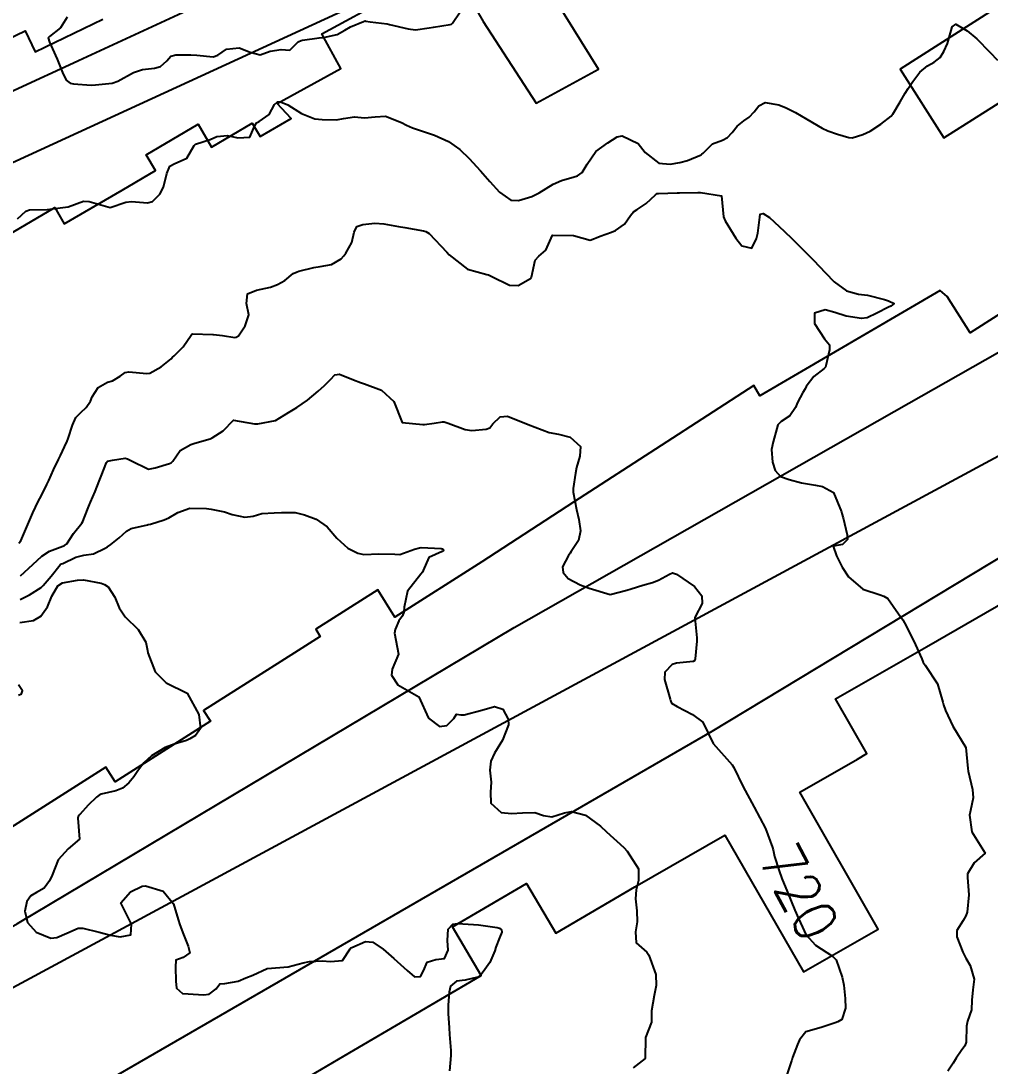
# Model space of a CAD drawing. Header units: metres. Extents: x 286371 to 293043, y 7462578 to 7466404.
# Drawn here: x 289895.9 to 289987.9, y 7464200.6 to 7464299.8 of the extents above; entities that cross this region are included whole.
import ezdxf
from ezdxf.enums import TextEntityAlignment as Align

# ---------------------------------------------------------------- set-up
doc = ezdxf.new("R2010")
doc.units = ezdxf.units.M
doc.header["$MEASUREMENT"] = 0
doc.linetypes.add('CONTINUO', pattern=[0])
for name, color, linetype in [('Cotas', 45, 'Continuous'), ('Curvas de Nivel 1m', 11, 'Continuous'), ('Curvas de Nivel 5m', 15, 'Continuous'), ('Edificações', 30, 'Continuous'), ('TEXTO', 45, 'Continuous'), ('Vias primárias', 230, 'Continuous')]:
    doc.layers.add(name, color=color, linetype=linetype)
doc.styles.add('Style-STANDARD', font='STANDARD.shx')

msp = doc.modelspace()

# ---------------------------------------------------------------- linework, layer by layer
at = {"layer": 'Curvas de Nivel 1m', "flags": 128}
for points, elevation in [([(289900.287, 7464300.19), (289899.67, 7464299.177), (289898.636, 7464298.341), (289898.561, 7464298.29), (289898.508, 7464298.216), (289898.628, 7464297.791), (289899.365, 7464296.203), (289899.847, 7464294.933), (289900.217, 7464294.19), (289900.57, 7464293.902), (289900.91, 7464293.839), (289902.568, 7464293.738), (289902.975, 7464293.741), (289904.571, 7464293.928), (289905.103, 7464294.114), (289906.587, 7464294.92), (289907.437, 7464295.226), (289908.593, 7464295.347), (289909.148, 7464295.494), (289909.756, 7464296.037), (289910.151, 7464296.492), (289910.613, 7464296.612), (289912.026, 7464296.591), (289912.613, 7464296.559), (289914.163, 7464296.419), (289914.613, 7464296.578), (289915.42, 7464297.155), (289916.624, 7464297.257), (289917.681, 7464296.855), (289918.614, 7464296.595), (289919.553, 7464296.957), (289920.623, 7464297.119), (289921.442, 7464297.042), (289922.224, 7464297.851), (289922.509, 7464297.973), (289922.636, 7464298.006), (289924.234, 7464298.227), (289924.64, 7464298.24), (289925.921, 7464298.519), (289926.651, 7464298.937), (289927.183, 7464299.25), (289928.434, 7464299.758), (289928.601, 7464299.819), (289928.665, 7464299.813), (289929.057, 7464299.749), (289930.661, 7464299.534), (289930.892, 7464299.49), (289932.655, 7464299.061), (289933.353, 7464298.984), (289934.656, 7464299.151), (289935.078, 7464299.235), (289936.661, 7464299.474), (289936.775, 7464299.509), (289936.881, 7464299.621), (289937.609, 7464300.682)], 717), ([(289895.595, 7464281.037), (289896.387, 7464281.772), (289896.721, 7464281.907), (289898.39, 7464281.929), (289898.66, 7464281.941), (289900.394, 7464282.184), (289901.856, 7464282.709), (289902.402, 7464282.694), (289904.394, 7464282.124), (289905.878, 7464282.626), (289906.403, 7464282.681), (289907.928, 7464282.545), (289908.403, 7464282.682), (289909.081, 7464283.384), (289909.437, 7464284.049), (289909.755, 7464285.35), (289910.059, 7464286.032), (289910.458, 7464286.266), (289911.667, 7464286.805), (289912.36, 7464287.996), (289912.412, 7464288.069), (289912.486, 7464288.112), (289913.885, 7464288.582), (289914.497, 7464288.839), (289915.503, 7464288.945), (289916.496, 7464288.735), (289917.63, 7464288.785), (289918.128, 7464289.91), (289918.279, 7464290.147), (289918.52, 7464290.286), (289919.479, 7464290.941), (289919.966, 7464291.883), (289920.279, 7464292.147), (289920.548, 7464292.157), (289921.237, 7464291.864), (289922.532, 7464291.041), (289923.813, 7464290.53), (289924.517, 7464290.466), (289925.867, 7464290.444), (289926.516, 7464290.554), (289927.569, 7464290.718), (289928.517, 7464290.634), (289929.546, 7464290.712), (289930.52, 7464290.774), (289932.033, 7464290.18), (289932.507, 7464289.92), (289933.086, 7464289.686), (289934.497, 7464289.215), (289935.175, 7464288.973), (289936.485, 7464288.383), (289937.584, 7464287.618), (289938.461, 7464286.752), (289939.525, 7464285.588), (289940.429, 7464284.594), (289941.338, 7464283.561), (289942.403, 7464282.808), (289943.147, 7464282.789), (289944.409, 7464283.172), (289945.113, 7464283.5), (289946.427, 7464284.328), (289947.216, 7464284.679), (289948.438, 7464285.027), (289948.755, 7464285.124), (289949.186, 7464285.433), (289949.644, 7464286.238), (289950.474, 7464287.414), (289951.629, 7464288.255), (289952.496, 7464288.815), (289952.97, 7464288.904), (289954.487, 7464288.185), (289955.167, 7464287.344), (289956.459, 7464286.305), (289957.546, 7464286.219), (289958.46, 7464286.374), (289959.179, 7464286.568), (289960.472, 7464287.127), (289960.559, 7464287.177), (289960.659, 7464287.262), (289961.57, 7464288.166), (289962.493, 7464288.51), (289962.977, 7464288.747), (289963.419, 7464289.221), (289963.891, 7464289.836), (289964.521, 7464290.332), (289965.05, 7464290.673), (289965.515, 7464291.19), (289965.961, 7464291.765), (289966.548, 7464292.089), (289967.844, 7464291.856), (289968.541, 7464291.579), (289969.444, 7464291.131), (289970.525, 7464290.501), (289971.97, 7464289.635), (289972.508, 7464289.378), (289973.435, 7464289.07), (289974.5, 7464288.755), (289974.812, 7464288.735), (289975.837, 7464289.034), (289976.509, 7464289.348), (289977.551, 7464290.036), (289978.53, 7464290.791), (289978.621, 7464290.895), (289978.677, 7464290.982), (289979.37, 7464292.154), (289979.85, 7464292.965), (289980.127, 7464293.404), (289980.581, 7464294.065), (289980.945, 7464294.593), (289981.226, 7464294.945), (289981.973, 7464295.564), (289982.609, 7464295.908), (289983.177, 7464296.355), (289983.52, 7464296.911), (289983.864, 7464297.678), (289984.214, 7464298.901), (289984.305, 7464299.254), (289984.663, 7464299.507), (289985.736, 7464298.878), (289986.643, 7464298.127), (289987.879, 7464296.846), (289988.609, 7464296.085)], 718), ([(289895.707, 7464250.257), (289895.907, 7464250.46), (289896.655, 7464252.234), (289897.043, 7464253.132), (289897.558, 7464254.221), (289897.694, 7464254.493), (289897.976, 7464255.037), (289898.367, 7464255.83), (289898.545, 7464256.206), (289899.009, 7464257.199), (289899.474, 7464258.193), (289899.651, 7464258.569), (289900.042, 7464259.39), (289900.3, 7464259.931), (289900.403, 7464260.179), (289900.793, 7464261.454), (289901.12, 7464262.169), (289901.583, 7464262.67), (289902.099, 7464263.126), (289902.521, 7464263.735), (289902.684, 7464264.146), (289903.234, 7464265.031), (289904.135, 7464265.525), (289904.589, 7464265.666), (289905.316, 7464266.107), (289905.797, 7464266.452), (289906.15, 7464266.509), (289907.864, 7464266.353), (289908.149, 7464266.395), (289909.206, 7464267.001), (289910.17, 7464267.762), (289910.311, 7464267.893), (289910.464, 7464268.03), (289911.313, 7464268.892), (289912.082, 7464270.006), (289912.128, 7464270.083), (289912.206, 7464270.116), (289914.116, 7464270.065), (289914.205, 7464270.065), (289915.046, 7464269.962), (289916.201, 7464269.771), (289916.342, 7464269.803), (289916.549, 7464269.939), (289917.183, 7464270.889), (289917.531, 7464271.918), (289917.328, 7464273), (289917.411, 7464273.921), (289918.27, 7464274.275), (289919.594, 7464274.564), (289920.278, 7464274.814), (289920.971, 7464275.177), (289921.764, 7464275.852), (289922.128, 7464276.016), (289922.297, 7464276.059), (289923.713, 7464276.413), (289924.304, 7464276.501), (289925.4, 7464276.706), (289926.316, 7464277.233), (289926.575, 7464277.526), (289926.755, 7464277.778), (289927.317, 7464278.792), (289927.553, 7464279.766), (289927.81, 7464280.315), (289928.365, 7464280.512), (289929.492, 7464280.613), (289930.366, 7464280.549), (289931.746, 7464280.321), (289932.362, 7464280.228), (289934.131, 7464279.894), (289934.357, 7464279.834), (289934.66, 7464279.66), (289936.328, 7464277.882), (289936.556, 7464277.631), (289938.304, 7464276.257), (289940.136, 7464275.738), (289940.296, 7464275.713), (289940.605, 7464275.57), (289942.282, 7464274.741), (289943.112, 7464274.702), (289944.292, 7464275.368), (289944.351, 7464275.455), (289944.37, 7464275.513), (289944.709, 7464277.118), (289945.072, 7464277.503), (289945.747, 7464278.079), (289946.354, 7464279.484), (289948.354, 7464279.444), (289949.941, 7464279.015), (289950.35, 7464279.157), (289950.524, 7464279.239), (289950.897, 7464279.406), (289951.976, 7464279.774), (289952.362, 7464279.917), (289953.199, 7464280.545), (289953.77, 7464281.364), (289954.053, 7464281.696), (289954.393, 7464281.933), (289955.264, 7464282.479), (289956.156, 7464283.328), (289956.306, 7464283.435), (289956.416, 7464283.454), (289958.215, 7464283.5), (289958.417, 7464283.504), (289960.151, 7464283.536), (289960.418, 7464283.524), (289962.414, 7464283.234), (289962.604, 7464281.231), (289962.768, 7464280.837), (289963.776, 7464279.213), (289964.333, 7464278.46), (289965.281, 7464278.238), (289965.734, 7464279.184), (289965.867, 7464279.669), (289966.037, 7464281.18), (289966.087, 7464281.472), (289966.381, 7464281.546), (289966.957, 7464281.166), (289968.355, 7464279.872), (289969.122, 7464279.133), (289970.326, 7464277.942), (289971.148, 7464277.102), (289972.296, 7464275.898), (289973.108, 7464275.072), (289974.271, 7464274.199), (289975.408, 7464273.896), (289976.266, 7464273.803), (289977.881, 7464273.379), (289978.258, 7464273.265), (289978.81, 7464272.986), (289978.492, 7464272.749), (289978.249, 7464272.646), (289977.153, 7464272.098), (289976.233, 7464271.644), (289975.688, 7464271.577), (289974.235, 7464271.802), (289973.175, 7464272.136), (289972.244, 7464272.396), (289971.254, 7464272.084), (289971.241, 7464271.099), (289972.203, 7464269.658), (289972.667, 7464269.077), (289972.662, 7464268.603), (289972.311, 7464267.082), (289972.274, 7464266.971), (289972.16, 7464266.847), (289971.173, 7464266.075), (289970.448, 7464265.11), (289970.339, 7464264.904), (289970.126, 7464264.55), (289969.624, 7464263.609), (289969.435, 7464263.124), (289968.891, 7464262.333), (289968.084, 7464261.808), (289967.758, 7464261.47), (289967.662, 7464261.151), (289967.328, 7464259.882), (289967.162, 7464259.158), (289967.244, 7464257.938), (289967.502, 7464257.152), (289968.005, 7464256.574), (289968.846, 7464256.287), (289969.997, 7464255.985), (289971.344, 7464255.744), (289971.992, 7464255.626), (289973.032, 7464255.069), (289973.794, 7464253.22), (289973.834, 7464253.056), (289973.946, 7464252.662), (289974.336, 7464251.048), (289974.366, 7464250.589), (289973.9, 7464250.137), (289973.014, 7464249.955), (289973.337, 7464249.063), (289973.868, 7464247.992), (289974.452, 7464247.045), (289975.837, 7464245.9), (289977.467, 7464245.362), (289977.827, 7464245.224), (289978.192, 7464244.989), (289979.227, 7464243.548), (289979.633, 7464242.967), (289979.79, 7464242.708), (289980.654, 7464240.951), (289981.414, 7464239.264), (289981.568, 7464238.937), (289981.73, 7464238.682), (289982.914, 7464236.916), (289983.431, 7464235.155), (289983.489, 7464234.907), (289983.666, 7464234.377), (289984.377, 7464232.893), (289985.614, 7464230.874), (289985.785, 7464228.871), (289985.824, 7464228.627), (289986.239, 7464226.864), (289986.304, 7464226.098), (289986.062, 7464224.866), (289985.96, 7464224.423), (289986.175, 7464222.864), (289987.454, 7464220.844), (289986.381, 7464219.92), (289985.771, 7464218.869), (289985.758, 7464218.53), (289985.892, 7464216.867), (289985.737, 7464215.244), (289985.617, 7464214.879), (289985.357, 7464214.433), (289984.742, 7464213.495), (289984.758, 7464212.893), (289985.312, 7464211.442), (289985.61, 7464210.88), (289986.008, 7464210.159), (289986.384, 7464208.868), (289986.264, 7464207.864), (289986.188, 7464206.87), (289986.128, 7464205.974), (289985.762, 7464204.876), (289985.674, 7464204.41), (289985.641, 7464202.878), (289985.513, 7464202.546), (289985.172, 7464202.059), (289984.685, 7464201.368), (289984.391, 7464200.896), (289983.909, 7464200.136)], 719), ([(289895.824, 7464244.92), (289896.723, 7464245.349), (289897.841, 7464246.048), (289898.023, 7464246.221), (289898.774, 7464247.122), (289899.645, 7464248.188), (289899.773, 7464248.289), (289899.876, 7464248.34), (289901.131, 7464248.92), (289901.888, 7464249.105), (289902.783, 7464249.249), (289903.899, 7464249.77), (289904.115, 7464249.907), (289904.447, 7464250.116), (289905.243, 7464250.776), (289905.924, 7464251.393), (289906.373, 7464251.643), (289907.933, 7464252.001), (289907.985, 7464252.012), (289908.202, 7464252.06), (289909.518, 7464252.464), (289909.943, 7464252.661), (289910.819, 7464253.153), (289911.958, 7464253.568), (289913.52, 7464253.544), (289913.957, 7464253.485), (289915.221, 7464253.223), (289915.95, 7464252.986), (289917.159, 7464252.707), (289917.942, 7464252.83), (289918.778, 7464253.071), (289919.949, 7464253.134), (289920.647, 7464253.177), (289921.944, 7464253.155), (289922.831, 7464252.951), (289923.935, 7464252.524), (289924.973, 7464251.809), (289925.908, 7464250.742), (289926.928, 7464249.779), (289927.887, 7464249.309), (289928.459, 7464249.182), (289929.887, 7464249.248), (289931.408, 7464249.225), (289931.886, 7464249.166), (289933.273, 7464249.674), (289933.746, 7464249.817), (289933.897, 7464249.832), (289935.796, 7464249.736), (289935.895, 7464249.717), (289936.029, 7464249.632), (289935.991, 7464249.534), (289935.892, 7464249.471), (289934.638, 7464248.898), (289934.077, 7464247.661), (289934.019, 7464247.505), (289933.859, 7464247.32), (289932.617, 7464245.689), (289932.29, 7464244.174), (289932.255, 7464243.698), (289932.133, 7464243.366), (289931.792, 7464242.891), (289931.42, 7464242.069), (289931.377, 7464241.71), (289931.744, 7464239.704), (289931.148, 7464238.287), (289931.086, 7464237.714), (289931.701, 7464236.824), (289933.684, 7464235.674), (289934.596, 7464233.66), (289935.642, 7464232.861), (289936.323, 7464232.956), (289937.001, 7464233.624), (289937.248, 7464234.033), (289937.659, 7464233.958), (289937.998, 7464233.947), (289939.667, 7464234.414), (289940.862, 7464234.75), (289941.668, 7464234.506), (289942.175, 7464233.537), (289942.177, 7464233.003), (289941.614, 7464231.554), (289940.853, 7464230.311), (289940.504, 7464229.571), (289940.423, 7464228.72), (289940.534, 7464227.57), (289940.478, 7464226.632), (289940.513, 7464225.57), (289941.511, 7464224.681), (289942.467, 7464224.583), (289943.511, 7464224.673), (289944.698, 7464224.687), (289945.508, 7464224.419), (289946.302, 7464224.275), (289947.512, 7464224.648), (289948.167, 7464224.792), (289949.509, 7464224.448), (289950.917, 7464223.403), (289951.486, 7464222.859), (289953.128, 7464221.369), (289953.459, 7464221.036), (289954.521, 7464219.348), (289954.533, 7464218.232), (289954.296, 7464217.351), (289954.259, 7464216.483), (289954.368, 7464215.35), (289954.408, 7464214.299), (289954.26, 7464213.351), (289954.31, 7464212.336), (289955.315, 7464211.423), (289955.402, 7464211.333), (289955.506, 7464211.137), (289956.183, 7464209.321), (289956.205, 7464208.262), (289956.012, 7464207.329), (289955.759, 7464205.871), (289955.758, 7464205.336), (289955.763, 7464204.779), (289955.184, 7464203.344), (289955.154, 7464201.344), (289954.033, 7464200.469)], 721), ([(289895.791, 7464242.715), (289897.11, 7464242.919), (289897.801, 7464243.323), (289898.435, 7464244.212), (289898.855, 7464245.23), (289899.424, 7464246.193), (289899.849, 7464246.502), (289901.287, 7464246.728), (289901.853, 7464246.778), (289903.517, 7464246.462), (289903.847, 7464246.337), (289904.194, 7464246.119), (289904.81, 7464245.124), (289905.223, 7464244.103), (289905.791, 7464243.247), (289907.045, 7464242.075), (289907.756, 7464240.864), (289907.913, 7464240.062), (289907.951, 7464239.851), (289908.647, 7464238.05), (289909.698, 7464236.983), (289911.684, 7464236.004), (289912.79, 7464233.987), (289912.969, 7464232.65), (289912.495, 7464231.991), (289911.948, 7464231.671), (289911.617, 7464231.509), (289910.467, 7464231.165), (289909.607, 7464230.869), (289908.311, 7464230.06), (289907.584, 7464229.397), (289907.008, 7464228.648), (289906.642, 7464228.088), (289906.155, 7464227.495), (289905.548, 7464227.004), (289904.917, 7464226.741), (289903.538, 7464226.424), (289903.332, 7464226.343), (289903.087, 7464226.141), (289902.298, 7464225.377), (289901.509, 7464224.491), (289901.357, 7464224.316), (289901.311, 7464224.167), (289901.474, 7464222.164), (289900.404, 7464221.236), (289899.444, 7464220.194), (289898.867, 7464218.758), (289898.631, 7464218.206), (289898.11, 7464217.507), (289897.397, 7464217.1), (289896.85, 7464216.775), (289896.46, 7464216.238), (289896.292, 7464215.319), (289896.534, 7464214.237), (289897.341, 7464213.338), (289898.764, 7464212.772), (289899.333, 7464212.815), (289900.282, 7464213.239), (289901.347, 7464213.712), (289901.781, 7464213.724), (289903.342, 7464213.325), (289904.419, 7464213.037), (289905.336, 7464212.887), (289906.328, 7464213.096), (289906.408, 7464214.089), (289905.384, 7464216.104), (289906.321, 7464217.17), (289907.408, 7464217.697), (289907.741, 7464217.738), (289909.402, 7464217.234), (289910.393, 7464216.029), (289910.827, 7464214.55), (289910.98, 7464214.02), (289911.33, 7464213.101), (289911.777, 7464212.008), (289911.949, 7464211.36), (289911.298, 7464210.917), (289910.627, 7464210.691), (289910.589, 7464210.025), (289910.619, 7464208.669), (289910.689, 7464208.023), (289911.246, 7464207.509), (289911.777, 7464207.475), (289913.245, 7464207.376), (289913.766, 7464207.457), (289914.434, 7464207.967), (289914.783, 7464208.44), (289915.262, 7464208.452), (289916.524, 7464208.676), (289917.27, 7464208.992), (289917.928, 7464209.261), (289919.284, 7464209.894), (289921.287, 7464210.058), (289922.69, 7464210.437), (289923.295, 7464210.551), (289924.496, 7464210.606), (289925.295, 7464210.553), (289926.438, 7464210.637), (289927.175, 7464211.767), (289927.236, 7464211.845), (289927.316, 7464211.889), (289928.612, 7464212.458), (289929.324, 7464212.38), (289930.301, 7464211.72), (289931.301, 7464210.823), (289932.564, 7464209.685), (289933.276, 7464209.106), (289933.826, 7464209.116), (289934.12, 7464209.662), (289934.465, 7464210.488), (289935.3, 7464210.734), (289936.109, 7464210.825), (289936.459, 7464211.627), (289936.408, 7464212.548), (289936.474, 7464213.627), (289936.895, 7464214.077), (289937.352, 7464214.155), (289938.871, 7464214.072), (289939.351, 7464214.043), (289941.115, 7464213.79), (289941.347, 7464213.719), (289941.535, 7464213.552), (289941.544, 7464213.348), (289941.333, 7464212.789), (289940.98, 7464211.899), (289940.9, 7464211.561), (289940.412, 7464210.453), (289939.784, 7464209.577), (289939.566, 7464209.294), (289939.276, 7464209.051), (289938.093, 7464208.781), (289937.27, 7464208.668), (289936.673, 7464208.213), (289936.548, 7464207.625), (289936.453, 7464206.409), (289936.458, 7464205.626), (289936.564, 7464204.263), (289936.606, 7464203.623), (289936.704, 7464202.089), (289936.703, 7464201.621), (289936.589, 7464200.176)], 722), ([(289895.678, 7464235.826), (289895.975, 7464235.955), (289896.049, 7464236.249), (289895.692, 7464236.804)], 722)]:
    msp.add_lwpolyline(points, dxfattribs=dict(at, elevation=elevation))
at = {"layer": 'Curvas de Nivel 5m', "elevation": 720, "flags": 128}
msp.add_lwpolyline([(289895.857, 7464247.142), (289897.039, 7464248.231), (289897.886, 7464249.017), (289898.616, 7464249.481), (289899.901, 7464249.984), (289900.047, 7464250.037), (289900.267, 7464250.179), (289900.913, 7464251.176), (289901.68, 7464252.158), (289901.782, 7464252.311), (289901.942, 7464252.716), (289902.356, 7464253.751), (289902.522, 7464254.146), (289902.948, 7464255.171), (289903.336, 7464256.134), (289903.524, 7464256.608), (289904.021, 7464257.903), (289904.119, 7464258.026), (289904.609, 7464258.116), (289905.819, 7464258.306), (289906.027, 7464258.27), (289906.333, 7464258.09), (289908.012, 7464257.262), (289908.66, 7464257.409), (289910.021, 7464257.819), (289910.173, 7464257.88), (289910.321, 7464258.03), (289911.024, 7464259.035), (289912.048, 7464259.626), (289912.335, 7464259.715), (289913.296, 7464259.986), (289913.872, 7464260.162), (289914.058, 7464260.236), (289915.116, 7464260.911), (289916.084, 7464261.944), (289918.079, 7464261.565), (289918.407, 7464261.581), (289920.084, 7464261.884), (289921.321, 7464262.641), (289922.103, 7464263.119), (289923.104, 7464263.835), (289924.127, 7464264.687), (289924.73, 7464265.211), (289925.301, 7464265.797), (289925.714, 7464266.228), (289926.152, 7464266.288), (289927.476, 7464265.764), (289928.14, 7464265.497), (289928.514, 7464265.373), (289930.13, 7464264.762), (289931.306, 7464263.707), (289932.084, 7464261.694), (289934.072, 7464261.516), (289934.225, 7464261.509), (289935.148, 7464261.648), (289935.94, 7464261.774), (289936.077, 7464261.765), (289936.456, 7464261.629), (289938.066, 7464261.034), (289938.714, 7464260.945), (289940.066, 7464261.06), (289940.426, 7464261.211), (289940.714, 7464261.565), (289941.393, 7464262.246), (289942.085, 7464262.304), (289944.074, 7464261.514), (289946.063, 7464260.767), (289946.934, 7464260.598), (289948.057, 7464260.305), (289949.027, 7464259.44), (289948.949, 7464258.521), (289948.64, 7464257.445), (289948.567, 7464256.885), (289948.32, 7464255.449), (289948.327, 7464255.101), (289948.66, 7464253.444), (289948.878, 7464252.502), (289949.028, 7464251.438), (289948.835, 7464250.515), (289948.144, 7464249.451), (289948.038, 7464249.306), (289947.888, 7464249.08), (289947.332, 7464248.003), (289947.373, 7464247.462), (289947.856, 7464246.906), (289948.987, 7464246.297), (289949.843, 7464245.995), (289951.834, 7464245.394), (289953.416, 7464245.795), (289953.843, 7464245.928), (289954.938, 7464246.258), (289955.852, 7464246.512), (289956.437, 7464246.744), (289957.483, 7464247.31), (289957.749, 7464247.423), (289957.866, 7464247.411), (289958.129, 7464247.3), (289959.847, 7464246.151), (289960.555, 7464245.264), (289960.567, 7464244.515), (289959.9, 7464243.273), (289959.893, 7464243.173), (289960.07, 7464241.27), (289960.066, 7464240.963), (289959.9, 7464239.272), (289959.872, 7464239.133), (289959.73, 7464239.017), (289958.146, 7464238.88), (289957.726, 7464238.746), (289957.034, 7464237.995), (289957.004, 7464237.315), (289957.538, 7464235.445), (289957.574, 7464235.306), (289957.67, 7464235.061), (289958.198, 7464234.764), (289959.655, 7464233.991), (289960.634, 7464233.26), (289961.614, 7464231.244), (289963.415, 7464229.217), (289963.58, 7464228.948), (289964.443, 7464227.201), (289965.524, 7464225.184), (289966.591, 7464223.168), (289967.25, 7464221.376), (289967.304, 7464221.157), (289967.455, 7464220.527), (289967.873, 7464219.148), (289968.141, 7464218.426), (289968.683, 7464217.135), (289969.379, 7464215.424), (289969.501, 7464215.123), (289969.582, 7464214.909), (289970.401, 7464213.108), (289971.319, 7464212.108), (289972.948, 7464211.07), (289973.299, 7464210.709), (289973.869, 7464209.056), (289974.014, 7464208.302), (289974.135, 7464207.051), (289974.168, 7464206.112), (289973.846, 7464205.055), (289973.457, 7464204.814), (289973.209, 7464204.737), (289971.954, 7464204.332), (289971.199, 7464204.106), (289970.419, 7464203.882), (289969.81, 7464203.115), (289969.634, 7464202.661), (289969.159, 7464201.435), (289969.083, 7464201.197), (289969.061, 7464201.126), (289968.58, 7464199.685)], dxfattribs=at)
at = {"layer": 'Edificações'}
for points, elevation in [([(289937.119, 7464304.416), (289939.793, 7464299.777), (289944.807, 7464292.021), (289950.749, 7464295.25), (289945.178, 7464304.231)], 721.264), ([(289886.57, 7464274.751), (289899.115, 7464282.102), (289900.021, 7464280.556), (289905.506, 7464283.771), (289908.686, 7464285.634), (289907.812, 7464287.125), (289912.734, 7464290.01), (289914.001, 7464287.848), (289917.863, 7464290.111), (289918.609, 7464288.838), (289921.564, 7464290.57), (289921.564, 7464290.57), (289920.242, 7464291.998), (289926.279, 7464295.296), (289924.471, 7464298.604), (289930.898, 7464302.116)], 721.264), ([(289990.028, 7464302.078), (289979.386, 7464295.24), (289983.528, 7464288.723), (289991.762, 7464293.955)], 721.264), ([(289889.976, 7464295.829), (289896.303, 7464298.875), (289897.258, 7464296.892), (289903.697, 7464299.992)], 720.04), ([(289992.905, 7464274.604), (289986.018, 7464270.229), (289983.844, 7464273.65), (289983.168, 7464274.249), (289966.05, 7464264.252), (289965.477, 7464265.233), (289956.677, 7464259.524), (289948.372, 7464254.135), (289939.649, 7464248.475), (289931.414, 7464243.246), (289929.78, 7464245.819), (289923.888, 7464242.078), (289924.314, 7464241.406), (289921.865, 7464239.851), (289913.254, 7464234.383), (289913.914, 7464233.344), (289904.852, 7464227.589), (289903.957, 7464228.999), (289893.487, 7464222.351)], 721.264)]:
    msp.add_lwpolyline(points, dxfattribs=dict(at, elevation=elevation))
msp.add_lwpolyline([(289912.067, 7464193.065), (289926.598, 7464201.588), (289933.401, 7464205.579), (289939.589, 7464209.208), (289936.875, 7464213.836), (289943.905, 7464217.96), (289946.681, 7464213.228), (289954.185, 7464217.63), (289962.733, 7464222.54), (289970.192, 7464209.554), (289977.292, 7464213.632), (289969.834, 7464226.616), (289975.313, 7464229.763), (289976.211, 7464230.279), (289973.231, 7464235.468), (289981.867, 7464240.429), (289994.12, 7464247.467)], dxfattribs=at)
at = {"layer": 'TEXTO', "linetype": 'CONTINUO'}
msp.add_line((290020.325, 7464275.58), (289841.942, 7464179.361), dxfattribs=at)
at = {"layer": 'Vias primárias'}
for points in [[(289843.572, 7464184.411), (289895.599, 7464214.147), (289942.716, 7464242.247), (289980.183, 7464263.542), (289990.947, 7464269.66, -0.156937), (289994.782, 7464270.46, -0.024643), (290002.909, 7464269.189, 0.181622), (290007.594, 7464269.842), (290040.793, 7464288.828, 0.468635), (290041.913, 7464295.172), (290036.802, 7464301.276), (290017.937, 7464326.56), (290008.642, 7464338.639), (289982.965, 7464373.42), (289944.511, 7464427.232), (289928.52, 7464452.844), (289896.285, 7464506.329), (289866.442, 7464561.039, -0.122516), (289863.617, 7464571.852), (289861.437, 7464584.412, 0.175164), (289846.929, 7464609.831, 0.106816)], [(289857.642, 7464172.422), (289868.449, 7464178.757), (289899.681, 7464196.671), (289961.535, 7464232.419), (289991.245, 7464250.356), (289993.509, 7464251.536, -0.325488), (290003.882, 7464249.98), (290011.661, 7464236.848), (290025.02, 7464213.576, -0.145647), (290026.108, 7464208.821, -0.237747), (290024.113, 7464205.425), (290019.664, 7464202.555), (289999.023, 7464190.218), (289977.212, 7464176.868)]]:
    msp.add_lwpolyline(points, format="xyb", dxfattribs=at)
for points, elevation in [([(289813.733, 7464254.808), (289838.37, 7464266.35), (289862.344, 7464277.445), (289885.288, 7464288.668), (289911.234, 7464300.614), (289923.665, 7464306.52), (289929.453, 7464309.201, 0.431707), (289931.848, 7464316.379), (289913.088, 7464345.24), (289908.028, 7464351.779), (289906.695, 7464353.5, 0.394112), (289901.246, 7464354.387), (289864.17, 7464337.771), (289780.892, 7464297.29)], 719.582), ([(289816.317, 7464250.896), (289847.017, 7464264.312), (289928.238, 7464301.59), (289959.075, 7464317.109), (289961.185, 7464318.171, -0.416322), (289964.36, 7464317.109, 1.019508), (289968.561, 7464329.159, -0.10313)], 719.636)]:
    msp.add_lwpolyline(points, format="xyb", dxfattribs=dict(at, elevation=elevation))

# ---------------------------------------------------------------- texts
at = {"layer": 'Cotas', "style": 'Style-STANDARD'}
msp.add_text('720', height=4, rotation=297.9968, dxfattribs=at).set_placement((289969.793, 7464217.149, 720), align=Align.MIDDLE_CENTER)

doc.saveas('drawing.dxf')
